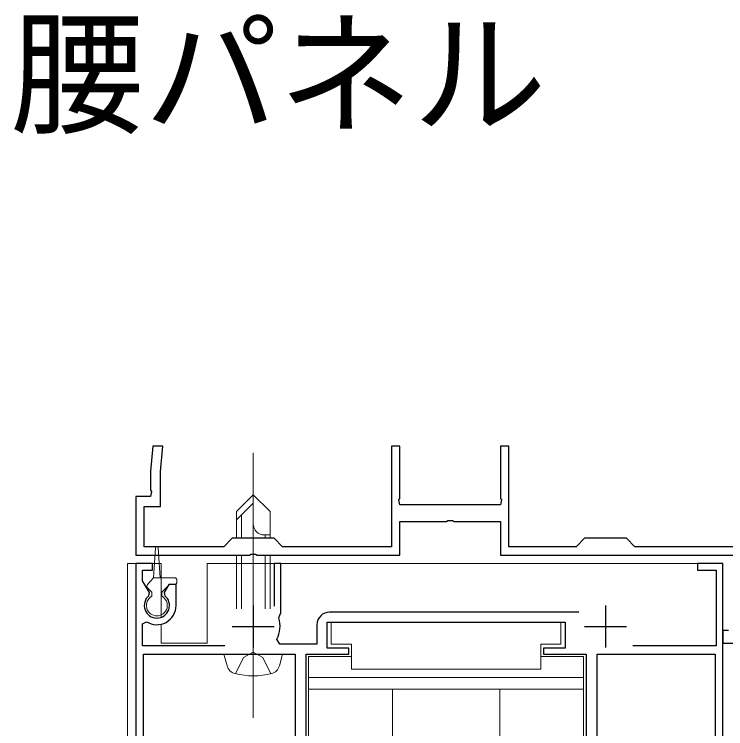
# Model space of a CAD drawing. Units: millimetres, scale not verified. Extents: x -700 to 700, y -1044 to 1037.
# Drawn here: x -614.5 to -529.6, y -194.4 to -109.2 of the extents above; entities that cross this region are included whole.
import ezdxf
from ezdxf.enums import TextEntityAlignment as Align

# ---------------------------------------------------------------- set-up
doc = ezdxf.new("R2010")
doc.units = ezdxf.units.MM
doc.header["$LTSCALE"] = 6
doc.layers.add('0-1_USER1', color=3, linetype='Continuous')
doc.layers.add('0-2_YKK_11', color=7, linetype='Continuous')
doc.layers.add('0-4_YKK_12', color=2, linetype='Continuous', lineweight=18)
doc.layers.add('0-5_YKK_13', color=4, linetype='Continuous', lineweight=18)
doc.styles.add('ＭＳ ゴシック', font='')
doc.styles.get('ＭＳ ゴシック').set_extended_font_data('MS Gothic')

msp = doc.modelspace()

# ---------------------------------------------------------------- linework, layer by layer
at = {"layer": '0-2_YKK_11'}
for p, q in [((-586, -179.7), (-586, -184.7)), ((-544, -179.7), (-544, -184.7)), ((-547.172, -180.5), (-576.9, -180.5)), ((-588.5, -182.2), (-583.5, -182.2)), ((-546.5, -182.2), (-541.5, -182.2))]:
    msp.add_line(p, q, dxfattribs=at)
for points in [[(-589.5, -172.7), (-599, -172.7), (-599, -167.9), (-597.05, -167.9), (-597.05, -163.752), (-596.783, -160.7), (-597.988, -160.7), (-598.25, -163.7), (-598.25, -165.942), (-598.13, -166.125), (-598.25, -166.7), (-600, -166.7), (-600, -173.7), (-586.458, -173.7), (-586.275, -173.58), (-585.725, -173.58)], [(-526, -172.7), (-540.5, -172.7), (-541.5, -171.7), (-546.5, -171.7), (-547.5, -172.7), (-555.5, -172.7), (-555.5, -160.7), (-556.5, -160.7), (-556.5, -166.942), (-556.38, -167.125), (-556.5, -167.7), (-568.5, -167.7), (-568.62, -167.125), (-568.5, -166.942), (-568.5, -160.7), (-569.5, -160.7), (-569.5, -172.7), (-582.5, -172.7), (-583.5, -171.7), (-588.5, -171.7), (-589.5, -172.7)], [(-585.725, -173.58), (-585.542, -173.7), (-568.5, -173.7), (-568.5, -169.7), (-562.958, -169.7), (-562.775, -169.58), (-562.225, -169.58)], [(-562.225, -169.58), (-562.042, -169.7), (-556.5, -169.7), (-556.5, -173.7)], [(-556.5, -173.7), (-526, -173.7)], [(-598.456, -178.544), (-598.387, -178.163), (-599.2, -176.756), (-599.2, -175.5), (-598, -175.5), (-598, -174.7), (-600, -174.7), (-600, -204)], [(-582.961, -181.199), (-582.838, -180.852), (-582.7, -180.6), (-582.7, -174.7), (-583.5, -174.7), (-583.5, -179.8)], [(-530, -204.7), (-530, -174.7), (-533, -174.7), (-533, -175.5), (-530.8, -175.5), (-530.8, -184.5), (-540.714, -184.5)], [(-595.2, -179.7), (-595.2, -177.2), (-596.057, -177.2), (-596.613, -178.163), (-596.544, -178.544)], [(-589.399, -184.5), (-599.2, -184.5), (-599.2, -181.891), (-598.738, -181.638)], [(-578.4, -182), (-578.4, -184.3), (-582.827, -184.3), (-583.179, -183.711)], [(-579.7, -207.7), (-579.7, -185.5), (-574.6, -185.5), (-574.6, -184.8), (-577.2, -184.8), (-577.2, -181.7), (-548.8, -181.7), (-548.8, -184.8), (-551.4, -184.8), (-551.4, -185.5), (-546.3, -185.5), (-546.3, -207.7)], [(-529.3, -182.7), (-530, -182.7), (-530, -184.2), (-525, -184.2)], [(-599.1, -203.134), (-599.1, -185.5), (-581, -185.5), (-581, -196.2)], [(-545, -196.2), (-545, -185.5), (-530.9, -185.5), (-530.9, -203.5)]]:
    msp.add_lwpolyline(points, dxfattribs=at)
for centre, radius, start, end in [((-597.5, -179.7), 1.5, 129.594, 50.40588), ((-597.5, -179.7), 2.3, 237.42101, 0.00001), ((-576.9, -182), 1.5, 90.00001, 179.99999), ((-586, -182.2), 3.2, 331.82135, 18.23426)]:
    msp.add_arc(centre, radius, start, end, dxfattribs=at)
at = {"layer": '0-4_YKK_12'}
for p, q in [((-601, -174.7), (-601, -197.948)), ((-597, -174.7), (-601, -174.7)), ((-600, -174.7), (-600, -216.639)), ((-597, -174.7), (-597.22, -174.7)), ((-597, -174.7), (-597, -181.114)), ((-530, -174.7), (-591.5, -174.7)), ((-591.5, -174.7), (-591.5, -184.2)), ((-530, -174.7), (-530, -226.373)), ((-597, -181.945), (-597, -184.2)), ((-597, -184.2), (-591.5, -184.2))]:
    msp.add_line(p, q, dxfattribs=at)
at = {"layer": '0-5_YKK_13'}
for p, q in [((-586, -193.1), (-586, -161.5)), ((-588, -168.5), (-586, -166.5)), ((-584, -168.5), (-586, -166.5)), ((-586, -166.5), (-586, -169.967)), ((-588, -169.5), (-586, -167.5)), ((-588, -168.5), (-588, -171.7)), ((-584, -171.7), (-584, -168.5)), ((-587.4, -171.7), (-587.4, -168.9)), ((-584.667, -171.3), (-584, -171.3)), ((-584.6, -171.7), (-584.6, -171.3)), ((-597.9, -176.4), (-597.65, -172.84)), ((-597.1, -176.4), (-597.35, -172.84)), ((-588, -173.7), (-588, -180.1)), ((-587.4, -180.1), (-587.4, -173.7)), ((-584.6, -180.1), (-584.6, -173.7)), ((-584, -180.1), (-584, -173.7)), ((-598.61, -177.188), (-597.9, -176.4)), ((-595.4, -176.4), (-597.9, -176.4)), ((-595.1, -176.7), (-595.1, -176.9)), ((-598.1, -178.1), (-598.599, -177.601)), ((-596.9, -178.1), (-596, -177.2)), ((-595.4, -177.2), (-596, -177.2)), ((-598.1, -178.603), (-598.1, -178.1)), ((-596.9, -178.603), (-596.9, -178.1)), ((-574.3, -184.3), (-576.7, -184.3)), ((-574.3, -187.3), (-574.3, -184.3)), ((-551.7, -187.3), (-551.7, -184.3)), ((-551.7, -184.3), (-549.3, -184.3)), ((-588, -185.5), (-584, -185.5)), ((-588, -185.5), (-584, -185.5)), ((-574.3, -185.8), (-579.4, -185.8)), ((-546.6, -185.8), (-551.7, -185.8)), ((-546.6, -200.7), (-546.6, -185.8)), ((-551.7, -187.3), (-574.3, -187.3)), ((-546.6, -188.3), (-579.4, -188.3)), ((-546.6, -189.7), (-579.4, -189.7)), ((-569.4, -198.7), (-569.4, -189.7)), ((-556.6, -198.7), (-556.6, -189.7))]:
    msp.add_line(p, q, dxfattribs=at)
for points in [[(-549.3, -184.3), (-549.3, -181.7), (-576.7, -181.7), (-576.7, -184.3)], [(-588, -185.5), (-589.5, -185.5), (-589.123, -186.907)], [(-588.1, -187.852), (-587.15, -185.904), (-586, -185.292)], [(-583.9, -187.852), (-584.85, -185.904), (-586, -185.292)], [(-584, -185.5), (-582.5, -185.5), (-582.877, -186.907)], [(-579.4, -185.8), (-579.4, -200.7), (-578.67, -200.7)]]:
    msp.add_lwpolyline(points, dxfattribs=at)
for centre, radius, start, end in [((-584.667, -169.967), 1.333, 180, 270), ((-597.5, -172.85), 0.15, 4.02199, 175.97804), ((-595.4, -176.7), 0.3, 0, 90), ((-595.4, -176.9), 0.3, 270, 0), ((-598.387, -177.389), 0.3, 138.01099, 225.00089), ((-597.5, -179.7), 1.25, 118.68621, 61.31597), ((-587.867, -186.57), 1.3, 195, 255.9647), ((-584.133, -186.57), 1.3, 284.0353, 345), ((-586, -179.1), 9, 255.9647, 284.0353)]:
    msp.add_arc(centre, radius, start, end, dxfattribs=at)

# ---------------------------------------------------------------- texts
at = {"layer": '0-1_USER1', "style": 'ＭＳ ゴシック'}
msp.add_text('腰パネル', height=11.73, dxfattribs=at).set_placement((-615, -125.7), align=Align.BOTTOM_LEFT)

doc.saveas('drawing.dxf')
